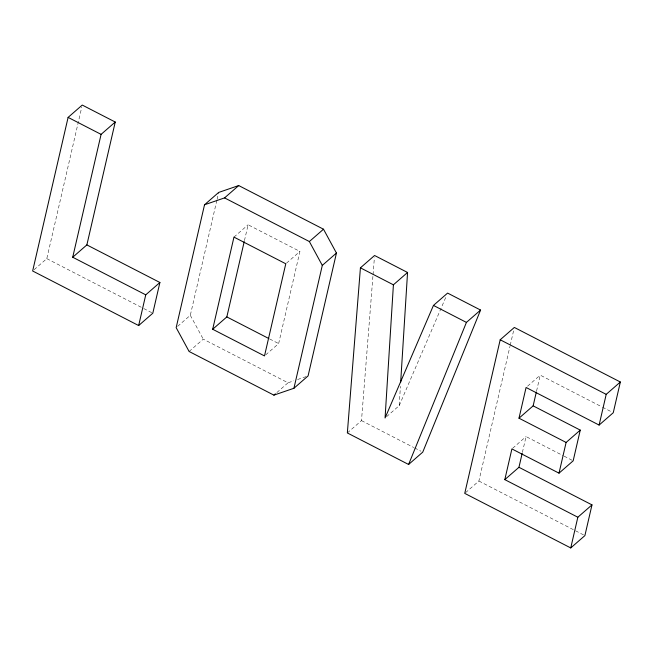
<?xml version="1.0" encoding="UTF-8"?>
<svg xmlns="http://www.w3.org/2000/svg" width="653" height="653" viewBox="0 0 653 653"><rect width="100%" height="100%" fill="white"/><g stroke="black" fill="none" stroke-linecap="round" stroke-linejoin="round"><path stroke-width="0.49" stroke-dasharray="3.27 2.45" d="M386.552 416.687L399.203 405.652L400.42 386.339M347.347 432.947L361.493 420.605L372.969 275.754M373.043 274.742L374.406 257.519M34.136 269.689L46.796 258.645L81.796 107.043M177.649 326.345L190.309 315.301L216.845 200.357M217.074 199.369L218.673 192.431M244.451 240.622L248.107 224.771L299.923 251.438L278.643 343.592L264.498 355.926M465.483 492.721L478.886 481.032L509.993 346.27M510.222 345.282L513.887 329.43M522.384 452.431L526.049 436.579L563.196 455.696M536.57 390.992L540.227 375.14L601.535 406.697M399.203 405.652L446.399 295.882M233.962 237.104L248.107 224.771M286.52 263.126L299.923 251.438M189.109 351.485L203.254 339.152L288.046 382.797L293.768 380.838M276.872 392.535L288.046 382.797M527.575 386.176L540.227 375.14M512.646 448.268L526.049 436.579M297.58 379.524L307.122 376.25M602.441 407.162L612.359 412.272M564.102 456.161L573.163 460.83M269.713 338.997L278.643 343.592M361.493 420.605L413.733 447.501M414.631 447.958L420.94 451.207M478.886 481.032L583.986 535.134M46.796 258.645L142.836 308.085M143.742 308.551L152.802 313.22M190.309 315.301L203.254 339.152"/><path stroke-width="0.98" d="M407.554 272.472L393.408 284.814L385.066 417.993L433.453 305.424L447.599 293.091L480.575 310.069L422.744 452.137L408.598 464.471L347.347 432.947L360.423 267.836L374.569 255.494L407.554 272.472L400.673 382.266M86.865 244.908L115.238 122.038L82.254 105.06L68.108 117.393L32.65 270.987L138.656 325.553L152.802 313.22L159.895 282.496L86.865 244.908L72.72 257.241L145.75 294.838L159.895 282.496M72.72 257.241L101.093 134.371L115.238 122.038M138.656 325.553L145.75 294.838M204.528 204.773L176.163 327.643L189.109 351.485L273.901 395.138L293.932 388.266L308.077 375.924L336.45 253.054L323.504 229.211L238.712 185.558L218.673 192.431L204.528 204.773L224.567 197.9L238.712 185.558M212.69 329.259L233.962 237.104L285.777 263.779L264.498 355.926L212.69 329.259L226.836 316.917L244.222 241.61M293.932 388.266L322.304 265.396L336.45 253.054M518.996 418.198L533.142 405.856L580.256 430.115L566.11 442.448L518.996 418.198L526.081 387.482L599.111 425.07L613.257 412.729L620.35 382.013L514.344 327.447L500.198 339.78L464.74 493.374L570.746 547.94L584.892 535.607L591.985 504.883L518.955 467.295L504.81 479.629L577.84 517.225L591.985 504.883M504.81 479.629L511.903 448.913L559.017 473.164L573.163 460.83L580.256 430.115M518.955 467.295L522.155 453.419M533.142 405.856L536.342 391.988M559.017 473.164L566.11 442.448M570.746 547.94L577.84 517.225M599.111 425.07L606.204 394.355L620.35 382.013M408.598 464.471L466.43 322.402L480.575 310.069M224.567 197.9L309.359 241.545L323.504 229.211M273.901 395.138L275.386 393.841M68.108 117.393L101.093 134.371M360.423 267.836L393.408 284.814M433.453 305.424L466.43 322.402M500.198 339.78L606.204 394.355M226.836 316.917L268.816 338.532M309.359 241.545L322.304 265.396"/></g></svg>
